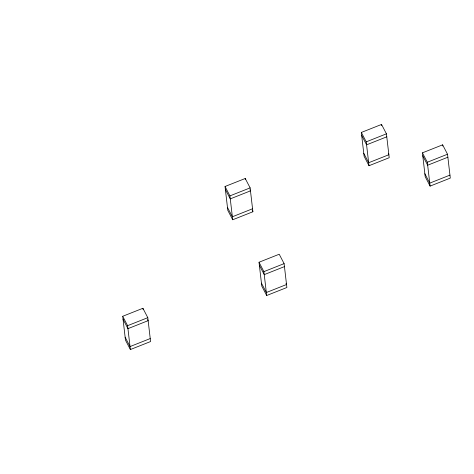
<?xml version="1.0" encoding="UTF-8"?>
<svg xmlns="http://www.w3.org/2000/svg" width="474" height="474" viewBox="0 0 474 474"><rect width="100%" height="100%" fill="white"/><g stroke="black" fill="none" stroke-linecap="round" stroke-linejoin="round"><path stroke-width="0.71" d="M225.032 186.495L245.236 178.485L250.13 187.876L252.903 211.754L232.704 219.764L227.81 210.373L225.032 186.495L229.926 195.886L232.704 219.764M361.342 132.453L381.54 124.443L386.434 133.834L389.213 157.712L369.009 165.722L364.121 156.331L361.342 132.453L366.23 141.845L369.009 165.722M229.926 195.886L250.13 187.876M366.23 141.845L386.434 133.834M386.784 136.82L366.58 144.831L361.686 135.434M252.559 208.773L232.355 216.784L227.467 207.387M422.429 152.841L442.633 144.831L447.521 154.228L450.3 178.106L430.096 186.116L425.208 176.719L422.429 152.841L427.317 162.238L430.096 186.116M427.317 162.238L447.521 154.228M447.871 157.214L427.666 165.225L422.772 155.828M449.95 175.119L429.752 183.13L424.858 173.739M122.707 316.288L142.905 308.278L147.799 317.669L150.578 341.547L130.374 349.557L125.48 340.166L122.707 316.288L127.595 325.679L130.374 349.557M259.011 262.246L279.216 254.236L284.104 263.627L286.883 287.505L266.678 295.515L261.79 286.124L259.011 262.246L263.899 271.638L266.678 295.515M127.595 325.679L147.799 317.669M263.899 271.638L284.104 263.627M284.453 266.613L264.249 274.624L259.361 265.227M150.228 338.566L130.024 346.577L125.136 337.18M388.319 153.689L388.864 154.731L368.659 162.742L363.771 153.345M249.928 189.819L250.473 190.862L230.269 198.873L225.381 189.476M252.251 210.503L252.903 211.754M285.994 283.482L286.533 284.524L266.335 292.535L261.441 283.138M147.604 319.612L148.143 320.655L127.944 328.666L123.05 319.269M442.633 144.831L442.769 146.028M381.54 124.443L381.683 125.634M245.236 178.485L245.378 179.676M142.905 308.278L143.047 309.469"/></g></svg>
